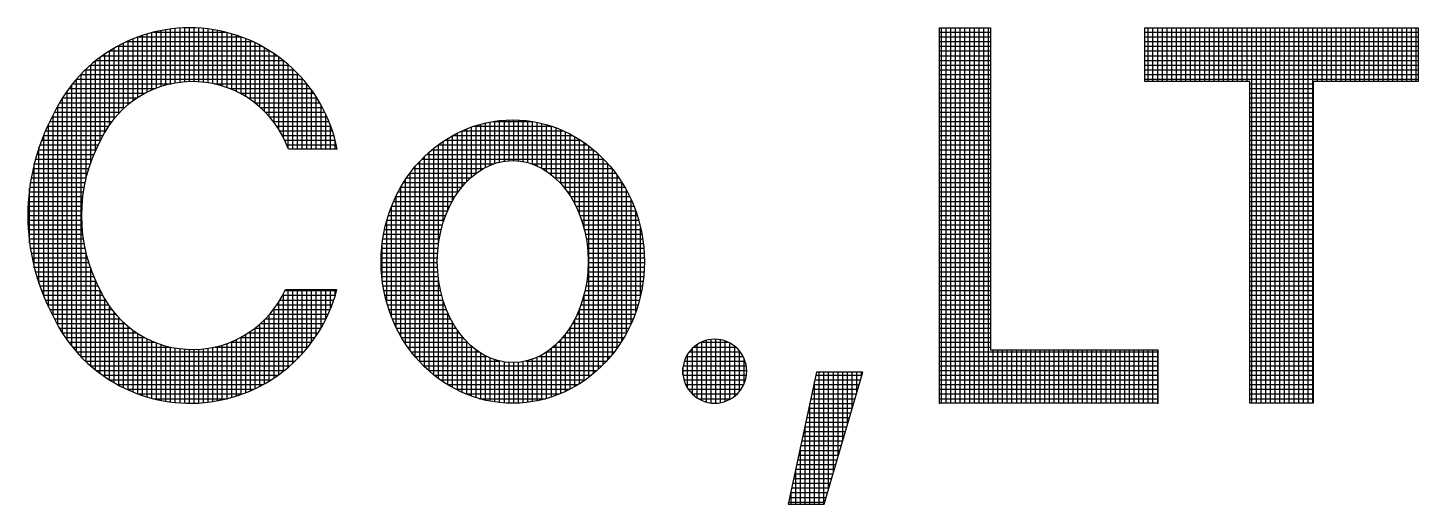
# Model space of a CAD drawing. Header units: inches. Extents: x 0 to 841, y 0 to 594.
# Drawn here: x 733.38 to 738.52, y 99.51 to 101.28 of the extents above; entities that cross this region are included whole.
import ezdxf

# ---------------------------------------------------------------- set-up
doc = ezdxf.new("R2010")
doc.units = ezdxf.units.IN
doc.header["$MEASUREMENT"] = 0
doc.layers.add('BG 한국지역난방기술주식회사 CI', color=7, linetype='Continuous')

msp = doc.modelspace()

# ---------------------------------------------------------------- linework, layer by layer
at = {"layer": 'BG 한국지역난방기술주식회사 CI', "color": 7, "linetype": 'Continuous', "lineweight": 25}
for p, q in [((733.7892, 101.0172), (733.7892, 101.2412)), ((733.7906, 101.2418), (734.1714, 101.2418)), ((733.8065, 101.0277), (733.8065, 101.2473)), ((733.8239, 101.0369), (733.8239, 101.2527)), ((733.8413, 101.0451), (733.8413, 101.2575)), ((733.8475, 101.2591), (734.1145, 101.2591)), ((733.8586, 101.0522), (733.8586, 101.2618)), ((733.876, 101.0583), (733.876, 101.2654)), ((733.8934, 101.0635), (733.8934, 101.2684)), ((733.9107, 101.0678), (733.9107, 101.2709)), ((733.9281, 101.0712), (733.9281, 101.2729)), ((733.9454, 101.0738), (733.9454, 101.2743)), ((733.9628, 101.0755), (733.9628, 101.2751)), ((733.9802, 101.0765), (733.9802, 101.2754)), ((733.9975, 101.0766), (733.9975, 101.2752)), ((734.0149, 101.076), (734.0149, 101.2744)), ((734.0323, 101.0745), (734.0323, 101.273)), ((734.0496, 101.0722), (734.0496, 101.2711)), ((734.067, 101.0691), (734.067, 101.2687)), ((734.0844, 101.0652), (734.0844, 101.2657)), ((734.1017, 101.0603), (734.1017, 101.2621)), ((734.1191, 101.0545), (734.1191, 101.258)), ((734.1365, 101.0478), (734.1365, 101.2532)), ((734.1538, 101.0401), (734.1538, 101.2478)), ((734.1712, 101.0312), (734.1712, 101.2418)), ((736.7511, 99.8879), (736.7511, 101.2754)), ((736.7511, 101.2754), (736.9396, 101.2754)), ((736.7511, 101.2591), (736.9396, 101.2591)), ((736.7511, 101.2418), (736.9396, 101.2418)), ((736.7585, 99.8879), (736.7585, 101.2754)), ((736.7759, 99.8879), (736.7759, 101.2754)), ((736.7932, 99.8879), (736.7932, 101.2754)), ((736.8106, 99.8879), (736.8106, 101.2754)), ((736.828, 99.8879), (736.828, 101.2754)), ((736.8453, 99.8879), (736.8453, 101.2754)), ((736.8627, 99.8879), (736.8627, 101.2754)), ((736.88, 99.8879), (736.88, 101.2754)), ((736.8974, 99.8879), (736.8974, 101.2754)), ((736.9148, 99.8879), (736.9148, 101.2754)), ((736.9321, 99.8879), (736.9321, 101.2754)), ((736.9396, 101.2754), (736.9396, 100.0853)), ((737.5099, 101.0771), (737.5099, 101.2754)), ((737.5099, 101.2754), (738.5196, 101.2754)), ((737.5099, 101.2591), (738.5196, 101.2591)), ((737.5099, 101.2418), (738.5196, 101.2418)), ((737.5225, 101.0771), (737.5225, 101.2754)), ((737.5399, 101.0771), (737.5399, 101.2754)), ((737.5573, 101.0771), (737.5573, 101.2754)), ((737.5746, 101.0771), (737.5746, 101.2754)), ((737.592, 101.0771), (737.592, 101.2754)), ((737.6094, 101.0771), (737.6094, 101.2754)), ((737.6267, 101.0771), (737.6267, 101.2754)), ((737.6441, 101.0771), (737.6441, 101.2754)), ((737.6614, 101.0771), (737.6614, 101.2754)), ((737.6788, 101.0771), (737.6788, 101.2754)), ((737.6962, 101.0771), (737.6962, 101.2754)), ((737.7135, 101.0771), (737.7135, 101.2754)), ((737.7309, 101.0771), (737.7309, 101.2754)), ((737.7483, 101.0771), (737.7483, 101.2754)), ((737.7656, 101.0771), (737.7656, 101.2754)), ((737.783, 101.0771), (737.783, 101.2754)), ((737.8004, 101.0771), (737.8004, 101.2754)), ((737.8177, 101.0771), (737.8177, 101.2754)), ((737.8351, 101.0771), (737.8351, 101.2754)), ((737.8525, 101.0771), (737.8525, 101.2754)), ((737.8698, 101.0771), (737.8698, 101.2754)), ((737.8872, 101.0771), (737.8872, 101.2754)), ((737.9046, 99.8879), (737.9046, 101.2754)), ((737.9219, 99.8879), (737.9219, 101.2754)), ((737.9393, 99.8879), (737.9393, 101.2754)), ((737.9566, 99.8879), (737.9566, 101.2754)), ((737.974, 99.8879), (737.974, 101.2754)), ((737.9914, 99.8879), (737.9914, 101.2754)), ((738.0087, 99.8879), (738.0087, 101.2754)), ((738.0261, 99.8879), (738.0261, 101.2754)), ((738.0435, 99.8879), (738.0435, 101.2754)), ((738.0608, 99.8879), (738.0608, 101.2754)), ((738.0782, 99.8879), (738.0782, 101.2754)), ((738.0956, 99.8879), (738.0956, 101.2754)), ((738.1129, 99.8879), (738.1129, 101.2754)), ((738.1303, 99.8879), (738.1303, 101.2754)), ((738.1477, 101.0771), (738.1477, 101.2754)), ((738.165, 101.0771), (738.165, 101.2754)), ((738.1824, 101.0771), (738.1824, 101.2754)), ((738.1997, 101.0771), (738.1997, 101.2754)), ((738.2171, 101.0771), (738.2171, 101.2754)), ((738.2345, 101.0771), (738.2345, 101.2754)), ((738.2518, 101.0771), (738.2518, 101.2754)), ((738.2692, 101.0771), (738.2692, 101.2754)), ((738.2866, 101.0771), (738.2866, 101.2754)), ((738.3039, 101.0771), (738.3039, 101.2754)), ((738.3213, 101.0771), (738.3213, 101.2754)), ((738.3387, 101.0771), (738.3387, 101.2754)), ((738.356, 101.0771), (738.356, 101.2754)), ((738.3734, 101.0771), (738.3734, 101.2754)), ((738.3908, 101.0771), (738.3908, 101.2754)), ((738.4081, 101.0771), (738.4081, 101.2754)), ((738.4255, 101.0771), (738.4255, 101.2754)), ((738.4429, 101.0771), (738.4429, 101.2754)), ((738.4602, 101.0771), (738.4602, 101.2754)), ((738.4776, 101.0771), (738.4776, 101.2754)), ((738.4949, 101.0771), (738.4949, 101.2754)), ((738.5123, 101.0771), (738.5123, 101.2754)), ((738.5196, 101.2754), (738.5196, 101.0771)), ((733.6844, 101.1897), (734.2776, 101.1897)), ((733.685, 100.9174), (733.685, 101.19)), ((733.7023, 100.9402), (733.7023, 101.2005)), ((733.714, 101.207), (734.2481, 101.207)), ((733.7197, 100.9598), (733.7197, 101.2101)), ((733.7371, 100.9769), (733.7371, 101.219)), ((733.7484, 101.2244), (734.2136, 101.2244)), ((733.7544, 100.992), (733.7544, 101.2271)), ((733.7718, 101.0053), (733.7718, 101.2345)), ((734.1885, 101.0212), (734.1885, 101.2352)), ((734.2059, 101.0099), (734.2059, 101.2279)), ((734.2233, 100.9971), (734.2233, 101.2198)), ((734.2406, 100.9827), (734.2406, 101.211)), ((734.258, 100.9663), (734.258, 101.2014)), ((734.2754, 100.9477), (734.2754, 101.191)), ((736.7511, 101.2244), (736.9396, 101.2244)), ((736.7511, 101.207), (736.9396, 101.207)), ((736.7511, 101.1897), (736.9396, 101.1897)), ((737.5099, 101.2244), (738.5196, 101.2244)), ((737.5099, 101.207), (738.5196, 101.207)), ((737.5099, 101.1897), (738.5196, 101.1897)), ((733.6147, 101.1376), (734.3473, 101.1376)), ((733.6155, 100.7792), (733.6155, 101.1383)), ((733.6329, 100.8223), (733.6329, 101.1529)), ((733.6355, 101.1549), (734.3265, 101.1549)), ((733.6503, 100.8577), (733.6503, 101.1663)), ((733.6586, 101.1723), (734.3034, 101.1723)), ((733.6676, 100.8904), (733.6676, 101.1786)), ((734.2927, 100.9262), (734.2927, 101.1797)), ((734.3101, 100.9009), (734.3101, 101.1675)), ((734.3275, 100.8702), (734.3275, 101.1542)), ((734.3448, 100.8301), (734.3448, 101.1398)), ((736.7511, 101.1723), (736.9396, 101.1723)), ((736.7511, 101.1549), (736.9396, 101.1549)), ((736.7511, 101.1376), (736.9396, 101.1376)), ((737.5099, 101.1723), (738.5196, 101.1723)), ((737.5099, 101.1549), (738.5196, 101.1549)), ((737.5099, 101.1376), (738.5196, 101.1376)), ((733.5626, 101.0855), (734.3994, 101.0855)), ((733.5634, 100.0776), (733.5634, 101.0864)), ((733.5785, 101.1029), (734.3835, 101.1029)), ((733.5808, 100.0587), (733.5808, 101.1053)), ((733.5957, 101.1202), (734.3663, 101.1202)), ((733.5982, 100.7213), (733.5982, 101.1225)), ((734.3622, 100.8266), (734.3622, 101.1241)), ((734.3796, 100.8266), (734.3796, 101.107)), ((734.3969, 100.8266), (734.3969, 101.0883)), ((736.7511, 101.1202), (736.9396, 101.1202)), ((736.7511, 101.1029), (736.9396, 101.1029)), ((736.7511, 101.0855), (736.9396, 101.0855)), ((737.5099, 101.1202), (738.5196, 101.1202)), ((737.5099, 101.1029), (738.5196, 101.1029)), ((737.5099, 101.0855), (738.5196, 101.0855)), ((733.5287, 100.1212), (733.5287, 101.0426)), ((733.5346, 101.0508), (733.8549, 101.0508)), ((733.5461, 100.0983), (733.5461, 101.0656)), ((733.548, 101.0681), (733.9123, 101.0681)), ((734.0718, 101.0681), (734.414, 101.0681)), ((734.1292, 101.0508), (734.4274, 101.0508)), ((734.4143, 100.8266), (734.4143, 101.0677)), ((734.4317, 100.8266), (734.4317, 101.0449)), ((736.7511, 101.0681), (736.9396, 101.0681)), ((736.7511, 101.0508), (736.9396, 101.0508)), ((737.8977, 101.0771), (737.5099, 101.0771)), ((737.8977, 99.8879), (737.8977, 101.0771)), ((737.8977, 101.0681), (738.1318, 101.0681)), ((737.8977, 101.0508), (738.1318, 101.0508)), ((738.1318, 101.0771), (738.1318, 99.8879)), ((738.5196, 101.0771), (738.1318, 101.0771)), ((733.494, 100.176), (733.494, 100.9874)), ((733.5003, 100.9987), (733.7629, 100.9987)), ((733.5108, 101.016), (733.7874, 101.016)), ((733.5113, 100.1468), (733.5113, 101.0168)), ((733.5223, 101.0334), (733.817, 101.0334)), ((734.1671, 101.0334), (734.4397, 101.0334)), ((734.1967, 101.016), (734.4512, 101.016)), ((734.2212, 100.9987), (734.4617, 100.9987)), ((734.449, 100.8266), (734.449, 101.0194)), ((734.4664, 100.8266), (734.4664, 100.9904)), ((736.7511, 101.0334), (736.9396, 101.0334)), ((736.7511, 101.016), (736.9396, 101.016)), ((736.7511, 100.9987), (736.9396, 100.9987)), ((737.8977, 101.0334), (738.1318, 101.0334)), ((737.8977, 101.016), (738.1318, 101.016)), ((737.8977, 100.9987), (738.1318, 100.9987)), ((733.4731, 100.9466), (733.7078, 100.9466)), ((733.4766, 100.21), (733.4766, 100.9531)), ((733.4818, 100.9639), (733.7237, 100.9639)), ((733.4907, 100.9813), (733.7419, 100.9813)), ((734.2422, 100.9813), (734.4713, 100.9813)), ((734.2604, 100.9639), (734.4802, 100.9639)), ((734.2763, 100.9466), (734.4883, 100.9466)), ((734.4837, 100.8266), (734.4837, 100.9566)), ((735.1262, 100.7791), (735.1262, 100.9324)), ((735.1436, 100.7825), (735.1436, 100.9339)), ((735.161, 100.7843), (735.161, 100.9348)), ((735.1783, 100.7848), (735.1783, 100.935)), ((735.1957, 100.7838), (735.1957, 100.9345)), ((735.2131, 100.7813), (735.2131, 100.9334)), ((735.2304, 100.7773), (735.2304, 100.9316)), ((736.7511, 100.9813), (736.9396, 100.9813)), ((736.7511, 100.9639), (736.9396, 100.9639)), ((736.7511, 100.9466), (736.9396, 100.9466)), ((737.8977, 100.9813), (738.1318, 100.9813)), ((737.8977, 100.9639), (738.1318, 100.9639)), ((737.8977, 100.9466), (738.1318, 100.9466)), ((733.4419, 100.2836), (733.4419, 100.8795)), ((733.4482, 100.8945), (733.67, 100.8945)), ((733.456, 100.9118), (733.6811, 100.9118)), ((733.4592, 100.2443), (733.4592, 100.9188)), ((733.4643, 100.9292), (733.6936, 100.9292)), ((734.2905, 100.9292), (734.4958, 100.9292)), ((734.303, 100.9118), (734.5025, 100.9118)), ((734.3141, 100.8945), (734.5086, 100.8945)), ((734.5011, 100.8266), (734.5011, 100.9156)), ((734.97, 100.6647), (734.97, 100.8863)), ((734.9871, 100.8945), (735.3625, 100.8945)), ((734.9873, 100.6878), (734.9873, 100.8946)), ((735.0047, 100.7072), (735.0047, 100.902)), ((735.022, 100.7238), (735.022, 100.9085)), ((735.0316, 100.9118), (735.3179, 100.9118)), ((735.0394, 100.7378), (735.0394, 100.9143)), ((735.0568, 100.7497), (735.0568, 100.9194)), ((735.0741, 100.7596), (735.0741, 100.9237)), ((735.0915, 100.7678), (735.0915, 100.9273)), ((735.1025, 100.9292), (735.2471, 100.9292)), ((735.1089, 100.7742), (735.1089, 100.9302)), ((735.2478, 100.7718), (735.2478, 100.9291)), ((735.2651, 100.7646), (735.2651, 100.9259)), ((735.2825, 100.7558), (735.2825, 100.922)), ((735.2999, 100.7451), (735.2999, 100.9174)), ((735.3172, 100.7324), (735.3172, 100.9121)), ((735.3346, 100.7173), (735.3346, 100.906)), ((735.352, 100.6997), (735.352, 100.8991)), ((735.3693, 100.6788), (735.3693, 100.8913)), ((735.3867, 100.654), (735.3867, 100.8827)), ((736.7511, 100.9292), (736.9396, 100.9292)), ((736.7511, 100.9118), (736.9396, 100.9118)), ((736.7511, 100.8945), (736.9396, 100.8945)), ((737.8977, 100.9292), (738.1318, 100.9292)), ((737.8977, 100.9118), (738.1318, 100.9118)), ((737.8977, 100.8945), (738.1318, 100.8945)), ((733.4245, 100.33), (733.4245, 100.833)), ((733.4277, 100.8424), (733.6424, 100.8424)), ((733.4341, 100.8597), (733.6513, 100.8597)), ((733.4409, 100.8771), (733.6602, 100.8771)), ((734.3239, 100.8771), (734.514, 100.8771)), ((734.3325, 100.8597), (734.5188, 100.8597)), ((734.3401, 100.8424), (734.5231, 100.8424)), ((734.5185, 100.8266), (734.5185, 100.8612)), ((734.8831, 99.9924), (734.8831, 100.8305)), ((734.8985, 100.8424), (735.4511, 100.8424)), ((734.9005, 100.4781), (734.9005, 100.8439)), ((734.9179, 100.5563), (734.9179, 100.856)), ((734.9235, 100.8597), (735.4261, 100.8597)), ((734.9352, 100.6024), (734.9352, 100.8671)), ((734.9524, 100.8771), (735.3972, 100.8771)), ((734.9526, 100.6369), (734.9526, 100.8772)), ((735.4041, 100.6238), (735.4041, 100.8732)), ((735.4214, 100.5854), (735.4214, 100.8627)), ((735.4388, 100.5312), (735.4388, 100.8512)), ((735.4562, 99.9843), (735.4562, 100.8385)), ((736.7511, 100.8771), (736.9396, 100.8771)), ((736.7511, 100.8597), (736.9396, 100.8597)), ((736.7511, 100.8424), (736.9396, 100.8424)), ((737.8977, 100.8771), (738.1318, 100.8771)), ((737.8977, 100.8597), (738.1318, 100.8597)), ((737.8977, 100.8424), (738.1318, 100.8424)), ((733.4114, 100.7903), (733.6196, 100.7903)), ((733.4164, 100.8077), (733.6265, 100.8077)), ((733.4218, 100.825), (733.6341, 100.825)), ((734.5264, 100.8266), (734.3461, 100.8266)), ((734.831, 100.041), (734.831, 100.7819)), ((734.839, 100.7903), (735.5106, 100.7903)), ((734.8484, 100.0232), (734.8484, 100.7997)), ((734.8568, 100.8077), (735.4928, 100.8077)), ((734.8658, 100.0071), (734.8658, 100.8158)), ((734.8765, 100.825), (735.4731, 100.825)), ((735.4735, 99.9982), (735.4735, 100.8247)), ((735.4909, 100.0135), (735.4909, 100.8094)), ((735.5083, 100.0302), (735.5083, 100.7926)), ((736.7511, 100.825), (736.9396, 100.825)), ((736.7511, 100.8077), (736.9396, 100.8077)), ((736.7511, 100.7903), (736.9396, 100.7903)), ((737.8977, 100.825), (738.1318, 100.825)), ((737.8977, 100.8077), (738.1318, 100.8077)), ((737.8977, 100.7903), (738.1318, 100.7903)), ((733.3989, 100.7382), (733.6026, 100.7382)), ((733.4027, 100.7556), (733.6077, 100.7556)), ((733.4068, 100.7729), (733.6133, 100.7729)), ((733.4071, 100.3889), (733.4071, 100.7742)), ((734.7947, 100.7382), (735.0399, 100.7382)), ((734.7963, 100.0825), (734.7963, 100.7404)), ((734.8081, 100.7556), (735.0666, 100.7556)), ((734.8137, 100.0606), (734.8137, 100.7623)), ((734.8229, 100.7729), (735.105, 100.7729)), ((735.2445, 100.7729), (735.5267, 100.7729)), ((735.2829, 100.7556), (735.5414, 100.7556)), ((735.3096, 100.7382), (735.5549, 100.7382)), ((735.5256, 100.0488), (735.5256, 100.7741)), ((735.543, 100.0693), (735.543, 100.7536)), ((735.5603, 100.0922), (735.5603, 100.7307)), ((736.7511, 100.7729), (736.9396, 100.7729)), ((736.7511, 100.7556), (736.9396, 100.7556)), ((736.7511, 100.7382), (736.9396, 100.7382)), ((737.8977, 100.7729), (738.1318, 100.7729)), ((737.8977, 100.7556), (738.1318, 100.7556)), ((737.8977, 100.7382), (738.1318, 100.7382)), ((733.3898, 100.4798), (733.3898, 100.6833)), ((733.3902, 100.6861), (733.5907, 100.6861)), ((733.3927, 100.7035), (733.5941, 100.7035)), ((733.3956, 100.7208), (733.598, 100.7208)), ((734.7606, 100.6861), (734.986, 100.6861)), ((734.7616, 100.1351), (734.7616, 100.6878)), ((734.771, 100.7035), (735.0011, 100.7035)), ((734.7789, 100.1071), (734.7789, 100.7158)), ((734.7823, 100.7208), (735.0187, 100.7208)), ((735.3308, 100.7208), (735.5672, 100.7208)), ((735.3485, 100.7035), (735.5785, 100.7035)), ((735.3636, 100.6861), (735.5889, 100.6861)), ((735.5777, 100.1181), (735.5777, 100.7048)), ((735.5951, 100.1478), (735.5951, 100.6751)), ((736.7511, 100.7208), (736.9396, 100.7208)), ((736.7511, 100.7035), (736.9396, 100.7035)), ((736.7511, 100.6861), (736.9396, 100.6861)), ((737.8977, 100.7208), (738.1318, 100.7208)), ((737.8977, 100.7035), (738.1318, 100.7035)), ((737.8977, 100.6861), (738.1318, 100.6861)), ((733.3849, 100.634), (733.5836, 100.634)), ((733.3863, 100.6514), (733.5854, 100.6514)), ((733.388, 100.6687), (733.5878, 100.6687)), ((734.7345, 100.634), (734.951, 100.634)), ((734.7424, 100.6514), (734.9612, 100.6514)), ((734.7442, 100.1678), (734.7442, 100.6551)), ((734.7511, 100.6687), (734.9728, 100.6687)), ((735.3768, 100.6687), (735.5984, 100.6687)), ((735.3884, 100.6514), (735.6072, 100.6514)), ((735.3986, 100.634), (735.6151, 100.634)), ((735.6124, 100.1829), (735.6124, 100.64)), ((736.7511, 100.6687), (736.9396, 100.6687)), ((736.7511, 100.6514), (736.9396, 100.6514)), ((736.7511, 100.634), (736.9396, 100.634)), ((737.8977, 100.6687), (738.1318, 100.6687)), ((737.8977, 100.6514), (738.1318, 100.6514)), ((737.8977, 100.634), (738.1318, 100.634)), ((733.3832, 100.5819), (733.5813, 100.5819)), ((733.3834, 100.5993), (733.5816, 100.5993)), ((733.3839, 100.6166), (733.5823, 100.6166)), ((734.7148, 100.5819), (734.9268, 100.5819)), ((734.7207, 100.5993), (734.9339, 100.5993)), ((734.7268, 100.2072), (734.7268, 100.6157)), ((734.7272, 100.6166), (734.9419, 100.6166)), ((735.4077, 100.6166), (735.6223, 100.6166)), ((735.4157, 100.5993), (735.6289, 100.5993)), ((735.4228, 100.5819), (735.6347, 100.5819)), ((735.6298, 100.2263), (735.6298, 100.5966)), ((736.7511, 100.6166), (736.9396, 100.6166)), ((736.7511, 100.5993), (736.9396, 100.5993)), ((736.7511, 100.5819), (736.9396, 100.5819)), ((737.8977, 100.6166), (738.1318, 100.6166)), ((737.8977, 100.5993), (738.1318, 100.5993)), ((737.8977, 100.5819), (738.1318, 100.5819)), ((733.3833, 100.5646), (733.5815, 100.5646)), ((733.3839, 100.5472), (733.5823, 100.5472)), ((733.3849, 100.5298), (733.5836, 100.5298)), ((734.7009, 100.5298), (734.9104, 100.5298)), ((734.7049, 100.5472), (734.9151, 100.5472)), ((734.7095, 100.2587), (734.7095, 100.5642)), ((734.7096, 100.5646), (734.9205, 100.5646)), ((735.429, 100.5646), (735.64, 100.5646)), ((735.4345, 100.5472), (735.6446, 100.5472)), ((735.4391, 100.5298), (735.6486, 100.5298)), ((735.6472, 100.2864), (735.6472, 100.5365)), ((736.7511, 100.5646), (736.9396, 100.5646)), ((736.7511, 100.5472), (736.9396, 100.5472)), ((736.7511, 100.5298), (736.9396, 100.5298)), ((737.8977, 100.5646), (738.1318, 100.5646)), ((737.8977, 100.5472), (738.1318, 100.5472)), ((737.8977, 100.5298), (738.1318, 100.5298)), ((733.3862, 100.5125), (733.5854, 100.5125)), ((733.3879, 100.4951), (733.5877, 100.4951)), ((733.3901, 100.4777), (733.5905, 100.4777)), ((734.6921, 100.346), (734.6921, 100.4768)), ((734.6922, 100.4777), (734.9004, 100.4777)), ((734.6946, 100.4951), (734.9031, 100.4951)), ((734.6975, 100.5125), (734.9064, 100.5125)), ((735.4431, 100.5125), (735.6521, 100.5125)), ((735.4464, 100.4951), (735.655, 100.4951)), ((735.4491, 100.4777), (735.6573, 100.4777)), ((736.7511, 100.5125), (736.9396, 100.5125)), ((736.7511, 100.4951), (736.9396, 100.4951)), ((736.7511, 100.4777), (736.9396, 100.4777)), ((737.8977, 100.5125), (738.1318, 100.5125)), ((737.8977, 100.4951), (738.1318, 100.4951)), ((737.8977, 100.4777), (738.1318, 100.4777)), ((733.3926, 100.4604), (733.5939, 100.4604)), ((733.3955, 100.443), (733.5979, 100.443)), ((733.3988, 100.4256), (733.6024, 100.4256)), ((733.5982, 100.0415), (733.5982, 100.4418)), ((734.6885, 100.4256), (734.8962, 100.4256)), ((734.6892, 100.443), (734.897, 100.443)), ((734.6904, 100.4604), (734.8984, 100.4604)), ((735.4511, 100.4604), (735.6591, 100.4604)), ((735.4525, 100.443), (735.6604, 100.443)), ((735.4533, 100.4256), (735.6611, 100.4256)), ((736.7511, 100.4604), (736.9396, 100.4604)), ((736.7511, 100.443), (736.9396, 100.443)), ((736.7511, 100.4256), (736.9396, 100.4256)), ((737.8977, 100.4604), (738.1318, 100.4604)), ((737.8977, 100.443), (738.1318, 100.443)), ((737.8977, 100.4256), (738.1318, 100.4256)), ((733.4025, 100.4083), (733.6074, 100.4083)), ((733.4066, 100.3909), (733.6131, 100.3909)), ((733.4112, 100.3735), (733.6193, 100.3735)), ((733.6155, 100.0257), (733.6155, 100.3839)), ((734.6883, 100.4083), (734.896, 100.4083)), ((734.6887, 100.3909), (734.8964, 100.3909)), ((734.6896, 100.3735), (734.8975, 100.3735)), ((735.4521, 100.3735), (735.66, 100.3735)), ((735.4531, 100.3909), (735.6609, 100.3909)), ((735.4535, 100.4083), (735.6612, 100.4083)), ((736.7511, 100.4083), (736.9396, 100.4083)), ((736.7511, 100.3909), (736.9396, 100.3909)), ((736.7511, 100.3735), (736.9396, 100.3735)), ((737.8977, 100.4083), (738.1318, 100.4083)), ((737.8977, 100.3909), (738.1318, 100.3909)), ((737.8977, 100.3735), (738.1318, 100.3735)), ((733.4162, 100.3562), (733.6262, 100.3562)), ((733.4216, 100.3388), (733.6338, 100.3388)), ((733.4275, 100.3214), (733.642, 100.3214)), ((733.6329, 100.0112), (733.6329, 100.3408)), ((734.691, 100.3562), (734.8991, 100.3562)), ((734.693, 100.3388), (734.9013, 100.3388)), ((734.6956, 100.3214), (734.9042, 100.3214)), ((734.9005, 99.979), (734.9005, 100.3448)), ((735.4453, 100.3214), (735.654, 100.3214)), ((735.4482, 100.3388), (735.6565, 100.3388)), ((735.4505, 100.3562), (735.6585, 100.3562)), ((736.7511, 100.3562), (736.9396, 100.3562)), ((736.7511, 100.3388), (736.9396, 100.3388)), ((736.7511, 100.3214), (736.9396, 100.3214)), ((737.8977, 100.3562), (738.1318, 100.3562)), ((737.8977, 100.3388), (738.1318, 100.3388)), ((737.8977, 100.3214), (738.1318, 100.3214)), ((733.4338, 100.3041), (733.6509, 100.3041)), ((733.4406, 100.2867), (733.6598, 100.2867)), ((733.4479, 100.2694), (733.6696, 100.2694)), ((733.6503, 99.9978), (733.6503, 100.3054)), ((733.6676, 99.9854), (733.6676, 100.2727)), ((734.3145, 100.2694), (734.5138, 100.2694)), ((734.3243, 100.2867), (734.5193, 100.2867)), ((734.3275, 100.0062), (734.3275, 100.2929)), ((734.3329, 100.3041), (734.5242, 100.3041)), ((734.3346, 100.3079), (734.5252, 100.3079)), ((734.3448, 100.0203), (734.3448, 100.3079)), ((734.3622, 100.0356), (734.3622, 100.3079)), ((734.3796, 100.0523), (734.3796, 100.3079)), ((734.3969, 100.0705), (734.3969, 100.3079)), ((734.4143, 100.0905), (734.4143, 100.3079)), ((734.4317, 100.1126), (734.4317, 100.3079)), ((734.449, 100.1372), (734.449, 100.3079)), ((734.4664, 100.165), (734.4664, 100.3079)), ((734.4837, 100.197), (734.4837, 100.3079)), ((734.5011, 100.2352), (734.5011, 100.3079)), ((734.5185, 100.2839), (734.5185, 100.3079)), ((734.6986, 100.3041), (734.9078, 100.3041)), ((734.7023, 100.2867), (734.912, 100.2867)), ((734.7066, 100.2694), (734.917, 100.2694)), ((734.9179, 99.9668), (734.9179, 100.2666)), ((735.4326, 100.2694), (735.643, 100.2694)), ((735.4375, 100.2867), (735.6472, 100.2867)), ((735.4388, 99.9717), (735.4388, 100.2917)), ((735.4418, 100.3041), (735.6509, 100.3041)), ((736.7511, 100.3041), (736.9396, 100.3041)), ((736.7511, 100.2867), (736.9396, 100.2867)), ((736.7511, 100.2694), (736.9396, 100.2694)), ((737.8977, 100.3041), (738.1318, 100.3041)), ((737.8977, 100.2867), (738.1318, 100.2867)), ((737.8977, 100.2694), (738.1318, 100.2694)), ((733.4556, 100.252), (733.6806, 100.252)), ((733.4639, 100.2346), (733.6931, 100.2346)), ((733.4727, 100.2173), (733.7071, 100.2173)), ((733.685, 99.974), (733.685, 100.2457)), ((733.7023, 99.9635), (733.7023, 100.2229)), ((734.2754, 99.9701), (734.2754, 100.2154)), ((734.277, 100.2173), (734.4934, 100.2173)), ((734.291, 100.2346), (734.5009, 100.2346)), ((734.2927, 99.9812), (734.2927, 100.2369)), ((734.3035, 100.252), (734.5077, 100.252)), ((734.3101, 99.9932), (734.3101, 100.2622)), ((734.7114, 100.252), (734.9227, 100.252)), ((734.7169, 100.2346), (734.9293, 100.2346)), ((734.723, 100.2173), (734.9367, 100.2173)), ((734.9352, 99.9557), (734.9352, 100.2205)), ((735.4129, 100.2173), (735.6265, 100.2173)), ((735.4203, 100.2346), (735.6327, 100.2346)), ((735.4214, 99.9602), (735.4214, 100.2375)), ((735.4268, 100.252), (735.6381, 100.252)), ((736.7511, 100.252), (736.9396, 100.252)), ((736.7511, 100.2346), (736.9396, 100.2346)), ((736.7511, 100.2173), (736.9396, 100.2173)), ((737.8977, 100.252), (738.1318, 100.252)), ((737.8977, 100.2346), (738.1318, 100.2346)), ((737.8977, 100.2173), (738.1318, 100.2173)), ((733.4815, 100.1999), (733.723, 100.1999)), ((733.4904, 100.1825), (733.7411, 100.1825)), ((733.5002, 100.1652), (733.7619, 100.1652)), ((733.7197, 99.9539), (733.7197, 100.2033)), ((733.7371, 99.945), (733.7371, 100.1862)), ((733.7544, 99.9368), (733.7544, 100.1711)), ((734.2222, 100.1652), (734.4665, 100.1652)), ((734.2233, 99.9419), (734.2233, 100.166)), ((734.2406, 99.9505), (734.2406, 100.1804)), ((734.243, 100.1825), (734.4762, 100.1825)), ((734.258, 99.9599), (734.258, 100.1968)), ((734.2611, 100.1999), (734.4852, 100.1999)), ((734.7298, 100.1999), (734.9451, 100.1999)), ((734.7373, 100.1825), (734.9546, 100.1825)), ((734.7455, 100.1652), (734.9653, 100.1652)), ((734.9526, 99.9457), (734.9526, 100.186)), ((735.3843, 100.1652), (735.6041, 100.1652)), ((735.3867, 99.9402), (735.3867, 100.1689)), ((735.395, 100.1825), (735.6123, 100.1825)), ((735.4041, 99.9497), (735.4041, 100.1991)), ((735.4045, 100.1999), (735.6198, 100.1999)), ((736.7511, 100.1999), (736.9396, 100.1999)), ((736.7511, 100.1825), (736.9396, 100.1825)), ((736.7511, 100.1652), (736.9396, 100.1652)), ((737.8977, 100.1999), (738.1318, 100.1999)), ((737.8977, 100.1825), (738.1318, 100.1825)), ((737.8977, 100.1652), (738.1318, 100.1652)), ((733.5107, 100.1478), (733.7862, 100.1478)), ((733.5222, 100.1304), (733.8156, 100.1304)), ((733.5346, 100.1131), (733.853, 100.1131)), ((733.7718, 99.9294), (733.7718, 100.1577)), ((733.7892, 99.9226), (733.7892, 100.1459)), ((733.8065, 99.9165), (733.8065, 100.1354)), ((733.8239, 99.9111), (733.8239, 100.1261)), ((733.8413, 99.9062), (733.8413, 100.118)), ((733.8586, 99.9019), (733.8586, 100.1109)), ((734.1311, 100.1131), (734.432, 100.1131)), ((734.1365, 99.9092), (734.1365, 100.1153)), ((734.1538, 99.9145), (734.1538, 100.123)), ((734.1685, 100.1304), (734.4444, 100.1304)), ((734.1712, 99.9203), (734.1712, 100.1319)), ((734.1885, 99.9269), (734.1885, 100.1419)), ((734.1979, 100.1478), (734.4559, 100.1478)), ((734.2059, 99.934), (734.2059, 100.1532)), ((734.7545, 100.1478), (734.9774, 100.1478)), ((734.7643, 100.1304), (734.9912, 100.1304)), ((734.775, 100.1131), (735.0072, 100.1131)), ((734.97, 99.9365), (734.97, 100.1582)), ((734.9873, 99.9283), (734.9873, 100.1351)), ((735.0047, 99.9209), (735.0047, 100.1156)), ((735.3423, 100.1131), (735.5745, 100.1131)), ((735.352, 99.9238), (735.352, 100.1232)), ((735.3583, 100.1304), (735.5852, 100.1304)), ((735.3693, 99.9316), (735.3693, 100.1441)), ((735.3722, 100.1478), (735.5951, 100.1478)), ((735.8703, 100.1131), (735.9716, 100.1131)), ((735.8729, 99.8983), (735.8729, 100.1143)), ((735.8903, 99.8921), (735.8903, 100.1204)), ((735.9076, 99.8889), (735.9076, 100.1237)), ((735.925, 99.8882), (735.925, 100.1244)), ((735.9424, 99.8901), (735.9424, 100.1225)), ((735.9597, 99.8947), (735.9597, 100.1179)), ((735.9771, 99.9023), (735.9771, 100.1103)), ((736.7511, 100.1478), (736.9396, 100.1478)), ((736.7511, 100.1304), (736.9396, 100.1304)), ((736.7511, 100.1131), (736.9396, 100.1131)), ((737.8977, 100.1478), (738.1318, 100.1478)), ((737.8977, 100.1304), (738.1318, 100.1304)), ((737.8977, 100.1131), (738.1318, 100.1131)), ((733.5481, 100.0957), (733.909, 100.0957)), ((733.5627, 100.0783), (734.4039, 100.0783)), ((733.5786, 100.061), (734.388, 100.061)), ((733.876, 99.8983), (733.876, 100.1048)), ((733.8934, 99.8951), (733.8934, 100.0996)), ((733.9107, 99.8926), (733.9107, 100.0953)), ((733.9281, 99.8906), (733.9281, 100.0919)), ((733.9454, 99.8892), (733.9454, 100.0893)), ((733.9628, 99.8882), (733.9628, 100.0875)), ((733.9802, 99.8879), (733.9802, 100.0866)), ((733.9975, 99.888), (733.9975, 100.0865)), ((734.0149, 99.8888), (734.0149, 100.0871)), ((734.0323, 99.89), (734.0323, 100.0886)), ((734.0496, 99.8918), (734.0496, 100.0909)), ((734.067, 99.8942), (734.067, 100.094)), ((734.0751, 100.0957), (734.4185, 100.0957)), ((734.0844, 99.8971), (734.0844, 100.0979)), ((734.1017, 99.9005), (734.1017, 100.1028)), ((734.1191, 99.9046), (734.1191, 100.1085)), ((734.7867, 100.0957), (735.026, 100.0957)), ((734.7995, 100.0783), (735.0489, 100.0783)), ((734.8134, 100.061), (735.0786, 100.061)), ((735.022, 99.9143), (735.022, 100.0991)), ((735.0394, 99.9085), (735.0394, 100.0851)), ((735.0568, 99.9035), (735.0568, 100.0732)), ((735.0741, 99.8992), (735.0741, 100.0633)), ((735.2651, 99.897), (735.2651, 100.0582)), ((735.2709, 100.061), (735.5362, 100.061)), ((735.2825, 99.9009), (735.2825, 100.0671)), ((735.2999, 99.9055), (735.2999, 100.0778)), ((735.3007, 100.0783), (735.5501, 100.0783)), ((735.3172, 99.9108), (735.3172, 100.0905)), ((735.3236, 100.0957), (735.5628, 100.0957)), ((735.3346, 99.9169), (735.3346, 100.1056)), ((735.8161, 100.061), (736.0257, 100.061)), ((735.8208, 99.9435), (735.8208, 100.0691)), ((735.8272, 100.0783), (736.0146, 100.0783)), ((735.8382, 99.9219), (735.8382, 100.0907)), ((735.8436, 100.0957), (735.9982, 100.0957)), ((735.8555, 99.9078), (735.8555, 100.1048)), ((735.9945, 99.9138), (735.9945, 100.0988)), ((736.0118, 99.9308), (736.0118, 100.0818)), ((736.7511, 100.0957), (736.9396, 100.0957)), ((736.7511, 100.0783), (737.5581, 100.0783)), ((736.7511, 100.061), (737.5581, 100.061)), ((736.9396, 100.0853), (737.5581, 100.0853)), ((736.9495, 99.8879), (736.9495, 100.0853)), ((736.9669, 99.8879), (736.9669, 100.0853)), ((736.9842, 99.8879), (736.9842, 100.0853)), ((737.0016, 99.8879), (737.0016, 100.0853)), ((737.019, 99.8879), (737.019, 100.0853)), ((737.0363, 99.8879), (737.0363, 100.0853)), ((737.0537, 99.8879), (737.0537, 100.0853)), ((737.0711, 99.8879), (737.0711, 100.0853)), ((737.0884, 99.8879), (737.0884, 100.0853)), ((737.1058, 99.8879), (737.1058, 100.0853)), ((737.1231, 99.8879), (737.1231, 100.0853)), ((737.1405, 99.8879), (737.1405, 100.0853)), ((737.1579, 99.8879), (737.1579, 100.0853)), ((737.1752, 99.8879), (737.1752, 100.0853)), ((737.1926, 99.8879), (737.1926, 100.0853)), ((737.21, 99.8879), (737.21, 100.0853)), ((737.2273, 99.8879), (737.2273, 100.0853)), ((737.2447, 99.8879), (737.2447, 100.0853)), ((737.2621, 99.8879), (737.2621, 100.0853)), ((737.2794, 99.8879), (737.2794, 100.0853)), ((737.2968, 99.8879), (737.2968, 100.0853)), ((737.3142, 99.8879), (737.3142, 100.0853)), ((737.3315, 99.8879), (737.3315, 100.0853)), ((737.3489, 99.8879), (737.3489, 100.0853)), ((737.3663, 99.8879), (737.3663, 100.0853)), ((737.3836, 99.8879), (737.3836, 100.0853)), ((737.401, 99.8879), (737.401, 100.0853)), ((737.4183, 99.8879), (737.4183, 100.0853)), ((737.4357, 99.8879), (737.4357, 100.0853)), ((737.4531, 99.8879), (737.4531, 100.0853)), ((737.4704, 99.8879), (737.4704, 100.0853)), ((737.4878, 99.8879), (737.4878, 100.0853)), ((737.5052, 99.8879), (737.5052, 100.0853)), ((737.5225, 99.8879), (737.5225, 100.0853)), ((737.5399, 99.8879), (737.5399, 100.0853)), ((737.5573, 99.8879), (737.5573, 100.0853)), ((737.5581, 100.0853), (737.5581, 99.8879)), ((737.8977, 100.0957), (738.1318, 100.0957)), ((737.8977, 100.0783), (738.1318, 100.0783)), ((737.8977, 100.061), (738.1318, 100.061)), ((733.596, 100.0436), (734.3707, 100.0436)), ((733.6149, 100.0263), (734.3517, 100.0263)), ((733.6358, 100.0089), (734.3309, 100.0089)), ((734.8286, 100.0436), (735.1269, 100.0436)), ((734.8453, 100.0263), (735.5043, 100.0263)), ((734.8637, 100.0089), (735.4858, 100.0089)), ((735.0915, 99.8956), (735.0915, 100.0551)), ((735.1089, 99.8927), (735.1089, 100.0487)), ((735.1262, 99.8905), (735.1262, 100.0438)), ((735.1436, 99.8889), (735.1436, 100.0404)), ((735.161, 99.8881), (735.161, 100.0385)), ((735.1783, 99.8879), (735.1783, 100.0381)), ((735.1957, 99.8884), (735.1957, 100.0391)), ((735.2131, 99.8895), (735.2131, 100.0416)), ((735.2226, 100.0436), (735.521, 100.0436)), ((735.2304, 99.8913), (735.2304, 100.0456)), ((735.2478, 99.8938), (735.2478, 100.0511)), ((735.8028, 100.0089), (736.0391, 100.0089)), ((735.8034, 99.9933), (735.8034, 100.0193)), ((735.8044, 100.0263), (736.0374, 100.0263)), ((735.8088, 100.0436), (736.0331, 100.0436)), ((736.0292, 99.9589), (736.0292, 100.0537)), ((736.7511, 100.0436), (737.5581, 100.0436)), ((736.7511, 100.0263), (737.5581, 100.0263)), ((736.7511, 100.0089), (737.5581, 100.0089)), ((737.8977, 100.0436), (738.1318, 100.0436)), ((737.8977, 100.0263), (738.1318, 100.0263)), ((737.8977, 100.0089), (738.1318, 100.0089)), ((733.6589, 99.9915), (734.3078, 99.9915)), ((733.6848, 99.9742), (734.2819, 99.9742)), ((733.7143, 99.9568), (734.2524, 99.9568)), ((734.8842, 99.9915), (735.4653, 99.9915)), ((734.9072, 99.9742), (735.4423, 99.9742)), ((734.9335, 99.9568), (735.416, 99.9568)), ((735.8037, 99.9915), (736.0382, 99.9915)), ((735.8072, 99.9742), (736.0347, 99.9742)), ((735.8136, 99.9568), (736.0283, 99.9568)), ((736.2972, 100.0033), (736.1925, 99.5147)), ((736.2872, 99.9568), (736.4546, 99.9568)), ((736.2897, 99.5147), (736.2897, 99.968)), ((736.291, 99.9742), (736.4597, 99.9742)), ((736.2947, 99.9915), (736.4648, 99.9915)), ((736.4682, 100.0033), (736.2972, 100.0033)), ((736.307, 99.5147), (736.307, 100.0033)), ((736.3244, 99.5147), (736.3244, 100.0033)), ((736.3251, 99.5147), (736.4682, 100.0033)), ((736.3417, 99.5716), (736.3417, 100.0033)), ((736.3591, 99.6309), (736.3591, 100.0033)), ((736.3765, 99.6901), (736.3765, 100.0033)), ((736.3938, 99.7494), (736.3938, 100.0033)), ((736.4112, 99.8087), (736.4112, 100.0033)), ((736.4286, 99.868), (736.4286, 100.0033)), ((736.4459, 99.9272), (736.4459, 100.0033)), ((736.4633, 99.9865), (736.4633, 100.0033)), ((736.7511, 99.9915), (737.5581, 99.9915)), ((736.7511, 99.9742), (737.5581, 99.9742)), ((736.7511, 99.9568), (737.5581, 99.9568)), ((737.8977, 99.9915), (738.1318, 99.9915)), ((737.8977, 99.9742), (738.1318, 99.9742)), ((737.8977, 99.9568), (738.1318, 99.9568)), ((733.7487, 99.9394), (734.2179, 99.9394)), ((733.7907, 99.9221), (734.1759, 99.9221)), ((733.8471, 99.9047), (734.1195, 99.9047)), ((734.9643, 99.9394), (735.3853, 99.9394)), ((735.0018, 99.9221), (735.3477, 99.9221)), ((735.0524, 99.9047), (735.2971, 99.9047)), ((735.8235, 99.9394), (736.0184, 99.9394)), ((735.838, 99.9221), (736.0038, 99.9221)), ((735.8605, 99.9047), (735.9813, 99.9047)), ((736.2761, 99.9047), (736.4393, 99.9047)), ((736.2798, 99.9221), (736.4444, 99.9221)), ((736.2835, 99.9394), (736.4495, 99.9394)), ((736.7511, 99.9394), (737.5581, 99.9394)), ((736.7511, 99.9221), (737.5581, 99.9221)), ((736.7511, 99.9047), (737.5581, 99.9047)), ((737.8977, 99.9394), (738.1318, 99.9394)), ((737.8977, 99.9221), (738.1318, 99.9221)), ((737.8977, 99.9047), (738.1318, 99.9047)), ((736.2649, 99.8526), (736.4241, 99.8526)), ((736.2686, 99.87), (736.4292, 99.87)), ((736.2723, 99.5147), (736.2723, 99.887)), ((736.2724, 99.8873), (736.4342, 99.8873)), ((737.5581, 99.8879), (736.7511, 99.8879)), ((738.1318, 99.8879), (737.8977, 99.8879)), ((736.2549, 99.5147), (736.2549, 99.806)), ((736.2575, 99.8179), (736.4139, 99.8179)), ((736.2612, 99.8352), (736.419, 99.8352)), ((736.2463, 99.7658), (736.3986, 99.7658)), ((736.25, 99.7832), (736.4037, 99.7832)), ((736.2537, 99.8005), (736.4088, 99.8005)), ((736.2351, 99.7137), (736.3834, 99.7137)), ((736.2376, 99.5147), (736.2376, 99.725)), ((736.2389, 99.7311), (736.3885, 99.7311)), ((736.2426, 99.7484), (736.3935, 99.7484)), ((736.224, 99.6616), (736.3681, 99.6616)), ((736.2277, 99.679), (736.3732, 99.679)), ((736.2314, 99.6963), (736.3783, 99.6963)), ((736.2128, 99.6095), (736.3528, 99.6095)), ((736.2165, 99.6269), (736.3579, 99.6269)), ((736.2202, 99.6442), (736.363, 99.6442)), ((736.2202, 99.5147), (736.2202, 99.644)), ((736.2016, 99.5574), (736.3376, 99.5574)), ((736.2028, 99.5147), (736.2028, 99.563)), ((736.2053, 99.5748), (736.3427, 99.5748)), ((736.2091, 99.5921), (736.3478, 99.5921)), ((736.1925, 99.5147), (736.3251, 99.5147)), ((736.1942, 99.5227), (736.3274, 99.5227)), ((736.1979, 99.54), (736.3325, 99.54))]:
    msp.add_line(p, q, dxfattribs=at)
for centre, radius, start, end in [((733.981, 100.7196), 0.5558, 11.1031, 155.1074), ((733.992, 100.701), 0.3757, 19.533, 154.4396), ((734.1687, 100.5815), 0.7855, 151.7346, 208.2654), ((734.1687, 100.5815), 0.5874, 151.359, 208.641), ((733.9833, 100.4475), 0.5596, 205.1594, 345.5591), ((733.992, 100.4621), 0.3757, 205.5604, 335.7707), ((735.9209, 100.0063), 0.1182, 0, 180), ((735.9209, 100.0063), 0.1182, 180, 0)]:
    msp.add_arc(centre, radius, start, end, dxfattribs=at)
for major_axis, ratio in [((0, 0.5236), 0.929113), ((0, -0.3734), 0.746606)]:
    msp.add_ellipse((735.1748, 100.4114), major_axis=major_axis, ratio=ratio, dxfattribs=at)
for p in [(736.7511, 99.8879), (736.7511, 99.8879), (737.5581, 99.8879), (737.5581, 99.8879)]:
    msp.add_point(p, dxfattribs=at)

doc.saveas('drawing.dxf')
